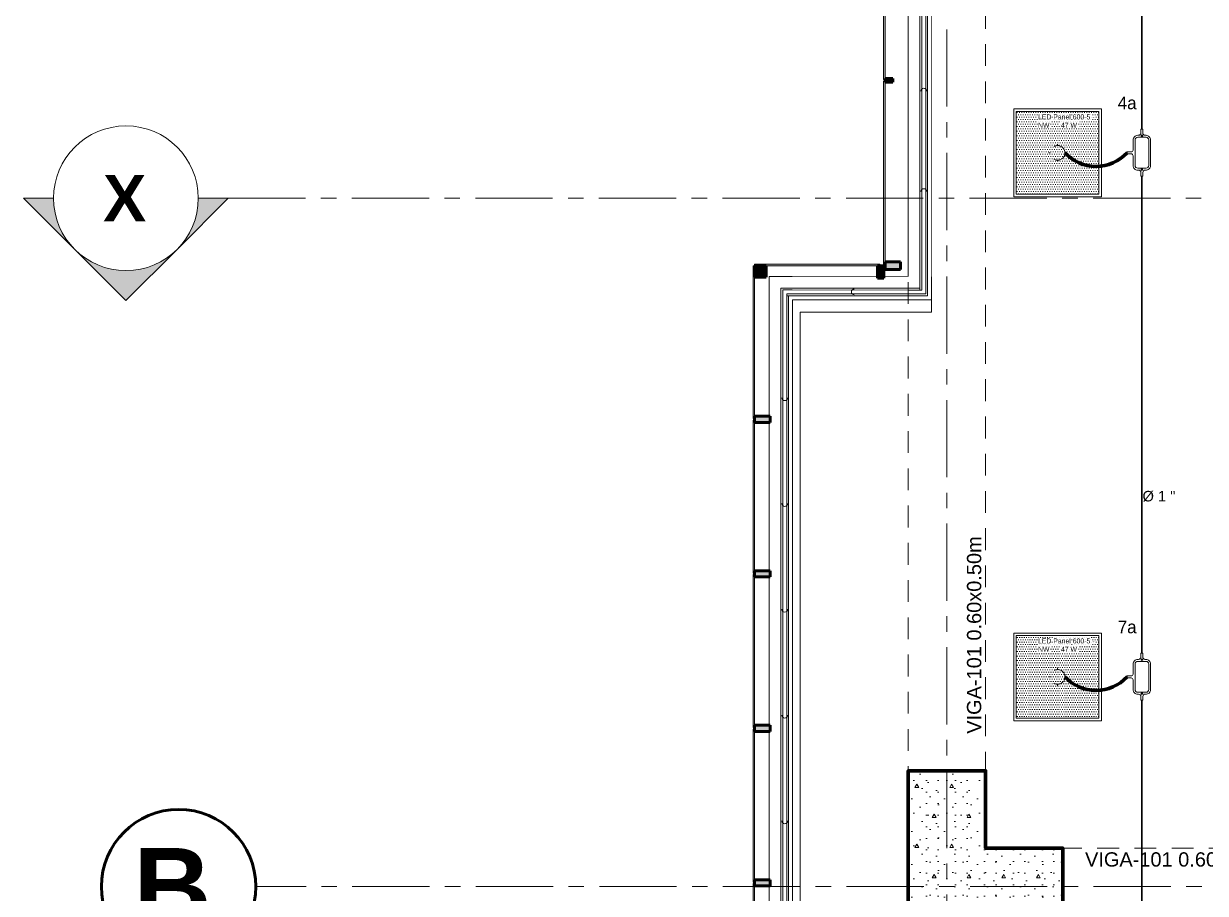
# Model space of a CAD drawing. Header units: inches. Extents: x -38 to 5698, y -33 to 92.
# Drawn here: x 373.34 to 380.99, y 29.91 to 35.54 of the extents above; entities that cross this region are included whole.
import ezdxf
from ezdxf.lldxf.tags import DXFTag

# ---------------------------------------------------------------- set-up
doc = ezdxf.new("R2010")
doc.units = ezdxf.units.IN
doc.header["$MEASUREMENT"] = 0
doc.set_wipeout_variables(frame=1)
for name, pattern in [('CONTINUA', [0]), ('DASHED', [0.75, 0.5, -0.25]), ('Hidden Line', [0.195611, 0.141111, -0.0545]), ('HIDDEN2', [0.1875, 0.125, -0.0625]), ('Punto & Raya', [0.65, 0.5, -0.075, 0, -0.075]), ('Wipeout_Contour', [1, 0, -1])]:
    doc.linetypes.add(name, pattern=pattern)
for name, color, linetype, lineweight in [('00_IE_Luminarias', 6, 'Continuous', 30), ('ALUMBRADO_CONDUIT', 30, 'CONDUIT1', 30), ('Bancas', 1, 'Continuous', 13), ('CABLEADO EXT.', 3, 'PVCSUBT', 30), ('Luminarias', 5, 'Continuous', 20), ('Simb_Alumbrado', 140, 'CONTINUA', 30)]:
    doc.layers.add(name, color=color, linetype=linetype, lineweight=lineweight)
for name, color, linetype in [('02 _ ARQ _ ALB _ Ejes Generales', 7, 'Continuous'), ('02 _ ARQ _ ALB _ Muros Interiores', 7, 'Continuous'), ('02 _ ARQ _ ZON _ Espacio.3D', 7, 'Continuous'), ('08 _ STR _ EXT _ 06 Columnas', 7, 'Continuous'), ('08 _ STR _ EXT _ 07 Losa Aligerada', 7, 'Continuous'), ('08 _ STR _ EXT _ 09 Vigas', 7, 'Continuous'), ('1TEXT', 8, 'Continuous'), ('Acabado - Muros', 7, 'Continuous'), ('Interior - Escaleras & Barandillas', 7, 'Continuous'), ('Marcador - Secciones', 251, 'Continuous'), ('Notas - Etiquetas', 251, 'Continuous')]:
    doc.layers.add(name, color=color, linetype=linetype)
doc.styles.add('Arial', font='arial.ttf')
doc.styles.add('Estilo_Generado_1', font='swisseb.ttf')
doc.styles.add('Estilo_Generado_4', font='swisse.ttf')
doc.styles.add('{18b73a54-fa43-428c-adcb-c1c7bbdf2c84}', font='Simplex.shx')
tags = doc.linetypes.add('CONDUIT1', pattern='A,1,-0.19772,["con",{18b73a54-fa43-428c-adcb-c1c7bbdf2c84},S=0.2,R=0,X=0,Y=-0.065594],-0.593642', length=1.791362).pattern_tags.tags
tags[6] = DXFTag(74, 10)
tags = doc.linetypes.add('PVCSUBT', pattern='A,0.6,-0.3,0.6,-0.075691,["PVC",Standard,S=0.2,R=0,X=0,Y=-0.093724],-0.621005', length=2.196696).pattern_tags.tags
tags[10] = DXFTag(74, 10)

# ---------------------------------------------------------------- blocks, each defined once
blk = doc.blocks.new('*U270')
at = {"layer": 'Luminarias', "linetype": 'DASHED', "lineweight": 0, "ltscale": 0.05}
blk.add_lwpolyline([(0, -0.0045), (0, 0.0045)], dxfattribs=at)
blk = doc.blocks.new('*U271')
at = {"color": 0, "linetype": 'ByBlock', "lineweight": -2, "transparency": 16777216}
for p, rotation in [((-0.05, 0), 90), ((0, -0.05), 180), ((0.05, 0), 269.9999999999999)]:
    blk.add_blockref('*U270', p, dxfattribs=dict(at, rotation=rotation))
blk.add_blockref('*U270', (0, 0.05), dxfattribs=at)
blk = doc.blocks.new('PANEL LED 50W')
at = {"layer": 'Luminarias'}
h = blk.add_hatch(dxfattribs=at)
h.set_pattern_fill('DOTS', color=4, scale=0.009097)
h.set_pattern_definition([(0, (0, -2e-14), (0.0072206, 0.01444116), [0, -0.01444116])])
h.paths.add_polyline_path([(-0.2574, -0.2574), (0.2574, -0.2574), (0.2574, 0.2574), (-0.2574, 0.2574)])
h.paths.add_polyline_path([(-0.1296, 0.0974), (0.1849, 0.0974), (0.1849, 0.2469), (-0.1296, 0.2469)], flags=24)
at = {"layer": 'Luminarias', "color": 4, "lineweight": 0}
for points in [[(-0.2729, 0.2729), (0.2729, 0.2729), (0.2729, -0.2729), (-0.2729, -0.2729)], [(-0.2574, -0.2574), (0.2574, -0.2574), (0.2574, 0.2574), (-0.2574, 0.2574)]]:
    blk.add_lwpolyline(points, close=True, dxfattribs=at)
at = {"layer": 'Luminarias', "color": 4, "linetype": 'DASHED', "lineweight": 0, "ltscale": 0.01}
blk.add_circle((0, 0), 0.0455, dxfattribs=at)
at = {"color": 4}
blk.add_blockref('*U271', (0, 0), dxfattribs=at)
at = {"layer": 'Luminarias', "color": 4, "insert": (-0.1218, 0.2392), "char_height": 0.030929, "width": 0.382855, "attachment_point": 1}
blk.add_mtext('{\\Ftxt|c0;LED Panel 600-5 - NW      47 W}', dxfattribs=at)
blk = doc.blocks.new('lumin 47')
at = {"layer": 'ALUMBRADO_CONDUIT', "xscale": 1.041283452965173, "yscale": 1.041283452965173, "zscale": 1.041283452965173}
blk.add_blockref('PANEL LED 50W', (-76.251, 24.2433), dxfattribs=at)
blk = doc.blocks.new('oval t')
at = {"layer": 'Simb_Alumbrado', "lineweight": 13}
blk.add_lwpolyline([(0.0141, 0.0102, -0.414214), (0.0041, 0.0202), (0.0041, 0.0416), (-0.0056, 0.0416), (-0.0056, 0.0202, -0.414214), (-0.0156, 0.0102), (-0.0659, 0.0102, 0.414214), (-0.0899, -0.0138), (-0.0899, -0.0183, -0.414214), (-0.1019, -0.0303), (-0.1213, -0.0303), (-0.1213, -0.04), (-0.1016, -0.04, -0.451917), (-0.0897, -0.0535, 0.451917), (-0.0659, -0.0805), (0.0659, -0.0805, 0.414214), (0.0899, -0.0566), (0.0899, -0.0512, -0.398753), (0.1019, -0.0401), (0.1213, -0.0401), (0.1213, -0.0304), (0.1019, -0.0304, -0.368669), (0.0899, -0.0176), (0.0899, -0.0138, 0.414214), (0.0659, 0.0102), (0.0141, 0.0102)], format="xyb", dxfattribs=at)
blk.add_lwpolyline([(-0.0659, 0), (0.0659, 0, -0.414214), (0.0797, -0.0138), (0.0797, -0.0566, -0.414214), (0.0659, -0.0703), (-0.0659, -0.0703, -0.414214), (-0.0797, -0.0566), (-0.0797, -0.0138, -0.414214)], format="xyb", close=True, dxfattribs=at)
for points in [[(-0.0911, -0.0352), (-0.0828, -0.0352)], [(-0.0869, -0.031), (-0.0869, -0.0394)], [(0.0837, -0.0352), (0.0921, -0.0352)], [(0.0879, -0.031), (0.0879, -0.0394)]]:
    blk.add_lwpolyline(points, dxfattribs=at)
for centre in [(-0.0869, -0.0352), (0.0879, -0.0352)]:
    blk.add_circle(centre, 0.00419, dxfattribs=at)

msp = doc.modelspace()

# ---------------------------------------------------------------- hatches: boundary and pattern name
at = {"layer": '08 _ STR _ EXT _ 06 Columnas', "linetype": 'Continuous', "lineweight": 9}
h = msp.add_hatch(dxfattribs=at)
h.set_pattern_fill('HORMIGÓN_EN_MASA_0002', style=0, pattern_type=2)
h.set_pattern_definition([(0, (370.00005, 6e-09), (0, 0.3897114), [0.024375, -0.200625]), (0, (370.11255, 0.19486), (0, 0.3897114), [0.024375, -0.200625]), (60, (370.00005, 6e-09), (-0.3375, 0.1948557), [0.024375, -0.200625]), (60, (370.22505, 6e-09), (-0.3375, 0.1948557), [0.024375, -0.200625]), (120, (370.02442, 6e-09), (0.3375, 0.1948557), [0.024375, -0.200625]), (120, (370.24942, 6e-09), (0.3375, 0.1948557), [0.024375, -0.200625]), (0, (370.00005, 0.0375), (0, 0.075), [0, -0.075, 0, -0.1125]), (45, (370.03755, 0.0375), (-0.053033, 0.053033), [0, -0.05625, 0, -0.09375])])
h.paths.add_polyline_path([(380.07, 29.7), (380.07, 30.2), (379.57, 30.2), (379.57, 30.7), (379.07, 30.7), (379.07, 29.7)])
at = {"layer": 'Acabado - Muros', "linetype": 'Continuous', "lineweight": 9}
for points in [[(378.91, 36.365), (378.91, 35.175), (378.92, 35.175), (378.92, 36.365)], [(378.91, 35.165), (378.91, 33.975), (378.92, 33.975), (378.92, 35.165)], [(378.8857, 33.98), (378.075, 33.98), (378.075, 33.97), (378.8857, 33.97)], [(378.065, 33.97), (378.065, 32.98), (378.075, 32.98), (378.075, 33.97)], [(378.065, 32.97), (378.065, 31.98), (378.075, 31.98), (378.075, 32.97)], [(378.065, 31.97), (378.065, 30.98), (378.075, 30.98), (378.075, 31.97)], [(378.065, 30.97), (378.065, 29.98), (378.075, 29.98), (378.075, 30.97)], [(378.065, 29.97), (378.065, 28.98), (378.075, 28.98), (378.075, 29.97)]]:
    msp.add_hatch(color=250, dxfattribs=at).paths.add_polyline_path(points)
at = {"layer": 'Acabado - Muros', "linetype": 'Continuous', "lineweight": 0}
for points in [[(378.97, 35.1825), (378.92, 35.1825), (378.92, 35.1575), (378.97, 35.1575)], [(379.02, 33.995), (378.92, 33.995), (378.92, 33.945), (379.02, 33.945)]]:
    msp.add_hatch(color=254, dxfattribs=at).paths.add_polyline_path(points)
at = {"layer": 'Marcador - Secciones', "linetype": 'Continuous', "lineweight": 13}
for points in [[(373.3417, 34.4067), (373.6729, 34.0755, -0.198912), (373.5357, 34.4067)], [(374.6667, 34.4067), (374.4726, 34.4067, -0.198912), (374.3354, 34.0755)], [(373.6729, 34.0755), (374.0042, 33.7442), (374.3354, 34.0755, -0.414214)]]:
    msp.add_hatch(color=7, dxfattribs=at).paths.add_polyline_path(points)

# ---------------------------------------------------------------- linework, layer by layer
at = {"layer": '02 _ ARQ _ ALB _ Ejes Generales', "color": 251, "linetype": 'Punto & Raya', "lineweight": 13}
msp.add_line((379.32, 45.9), (379.32, 2.05), dxfattribs=at)
at = {"layer": '02 _ ARQ _ ALB _ Ejes Generales', "color": 7, "linetype": 'Continuous', "lineweight": 60}
msp.add_circle((374.3454, 29.95), 0.5, dxfattribs=at)
at = {"layer": '02 _ ARQ _ ZON _ Espacio.3D', "color": 254, "linetype": 'Continuous', "lineweight": 0, "flags": 128}
for points in [[(390.02, 29.75), (393.07, 29.75), (393.07, 30.8002), (393.5201, 30.8001), (393.5201, 39), (393.07, 39), (393.07, 39.4), (392.67, 39.4), (392.67, 39.7678), (386.9699, 39.7678), (386.9699, 39.4), (386.57, 39.4), (386.5699, 39), (386.0699, 39), (386.0699, 39.9), (381.27, 39.9), (381.2701, 39.4), (379.57, 39.4), (379.57, 37.7), (379.22, 37.7), (379.22, 33.67), (378.37, 33.67), (378.37, 29.7)], [(379.07, 29.7), (379.07, 30.7), (379.57, 30.7), (379.57, 30.2), (380.07, 30.2), (380.07, 29.7), (386.07, 29.7), (386.07, 31.0002), (386.57, 31.0001), (386.57, 30.2), (386.97, 30.1999), (386.97, 29.7), (390.02, 29.7)]]:
    msp.add_lwpolyline(points, dxfattribs=at)
at = {"layer": '08 _ STR _ EXT _ 06 Columnas', "color": 7, "linetype": 'Continuous', "lineweight": 80, "flags": 128}
msp.add_lwpolyline([(380.07, 29.7), (379.07, 29.7), (379.07, 30.7), (379.57, 30.7), (379.57, 30.2), (380.07, 30.2)], close=True, dxfattribs=at)
at = {"layer": '08 _ STR _ EXT _ 07 Losa Aligerada', "color": 254, "linetype": 'Continuous', "lineweight": 18, "flags": 128}
msp.add_lwpolyline([(401.2188, 39.9), (396.1353, 39.9), (396.1353, 40.6), (396.4817, 40.6), (396.4817, 40.8), (393.57, 40.8), (393.57, 39.9), (392.5701, 39.9), (392.5701, 43), (387.0701, 43), (387.0701, 39.9), (386.0699, 39.9), (386.0699, 40.8), (381.1201, 40.8), (381.1201, 40.95), (378.0201, 40.95), (378.0201, 37.85), (379.07, 37.85), (379.07, 33.82), (378.17, 33.82), (378.17, 6.3)], dxfattribs=at)
at = {"layer": '08 _ STR _ EXT _ 09 Vigas', "color": 251, "linetype": 'Hidden Line', "lineweight": 13}
for q in [(379.57, 39.4), (386.07, 30.2)]:
    msp.add_line((379.57, 30.2), q, dxfattribs=at)
at = {"layer": 'Acabado - Muros', "color": 7, "linetype": 'Continuous', "lineweight": 60}
for p, q in [((378.92, 35.1825), (378.92, 35.1575)), ((378.97, 35.1825), (378.92, 35.1825)), ((378.97, 35.1575), (378.92, 35.1575)), ((378.97, 35.1825), (378.97, 35.1575)), ((378.92, 33.995), (378.92, 33.945)), ((379.02, 33.995), (378.92, 33.995)), ((379.02, 33.995), (379.02, 33.945)), ((378.075, 33.97), (378.075, 33.895)), ((378.15, 33.97), (378.075, 33.97)), ((378.9107, 33.97), (378.8707, 33.97)), ((379.02, 33.945), (378.92, 33.945)), ((378.075, 32.995), (378.075, 32.955)), ((378.075, 31.995), (378.075, 31.955)), ((378.075, 30.995), (378.075, 30.955)), ((378.075, 29.995), (378.075, 29.955))]:
    msp.add_line(p, q, dxfattribs=at)
at = {"layer": 'Acabado - Muros', "color": 7, "linetype": 'Continuous', "lineweight": 13, "flags": 128}
for points in [[(378.91, 36.365), (378.92, 36.365), (378.92, 35.175), (378.91, 35.175)], [(378.91, 35.165), (378.92, 35.165), (378.92, 33.975), (378.91, 33.975)], [(378.065, 32.97), (378.075, 32.97), (378.075, 31.98), (378.065, 31.98)], [(378.065, 31.97), (378.075, 31.97), (378.075, 30.98), (378.065, 30.98)], [(378.065, 30.97), (378.075, 30.97), (378.075, 29.98), (378.065, 29.98)], [(378.065, 29.97), (378.075, 29.97), (378.075, 28.98), (378.065, 28.98)]]:
    msp.add_lwpolyline(points, close=True, dxfattribs=at)
for points in [[(378.075, 33.98), (378.075, 32.98), (378.065, 32.98), (378.065, 33.97)], [(378.075, 33.98), (378.8857, 33.98), (378.8857, 33.97)], [(378.065, 33.97), (378.8857, 33.97)]]:
    msp.add_lwpolyline(points, dxfattribs=at)
at = {"layer": 'ALUMBRADO_CONDUIT', "color": 30, "lineweight": 30, "ltscale": 0.4, "true_color": 0xf26722}
for p, q in [((380.5802, 37.9922), (380.5824, 34.8534)), ((380.5824, 34.5492), (380.5824, 31.4608))]:
    msp.add_line(p, q, dxfattribs=at)
msp.add_lwpolyline([(380.5823, 31.1566), (380.5823, 29.6658, 0.414214), (380.7823, 29.4658), (382.3284, 29.4651)], format="xyb", dxfattribs=at)
at = {"layer": 'CABLEADO EXT.', "color": 3, "lineweight": 80}
for centre in [(380.2851, 34.8876), (380.2851, 31.4949)]:
    msp.add_arc(centre, 0.2747, 222.972, 317.028, dxfattribs=at)
at = {"layer": 'Marcador - Secciones', "color": 7, "linetype": 'Continuous', "lineweight": 13, "flags": 128}
for points in [[(373.6729, 34.0755), (373.3417, 34.4067), (373.5357, 34.4067, 0.198912)], [(374.3354, 34.0755), (374.6667, 34.4067), (374.4726, 34.4067, -0.198912)]]:
    msp.add_lwpolyline(points, format="xyb", dxfattribs=at)
msp.add_lwpolyline([(374.3354, 34.0755), (374.0042, 33.7442), (373.6729, 34.0755)], dxfattribs=at)
at = {"layer": 'Marcador - Secciones', "color": 7, "linetype": 'Continuous', "lineweight": 13}
msp.add_circle((374.0042, 34.4067), 0.4685, dxfattribs=at)

# ---------------------------------------------------------------- block references
for p in [(456.2876, 10.4571), (456.2876, 7.0644)]:
    msp.add_blockref('lumin 47', p)
at = {"layer": 'Bancas', "color": 252, "true_color": 0x939598, "xscale": 1.253906979044094, "yscale": 1.253906979044094, "zscale": 1.253906979044094, "rotation": 89.99999999999999}
for p in [(380.5382, 34.7013), (380.5382, 31.3087)]:
    msp.add_blockref('oval t', p, dxfattribs=at)

# ---------------------------------------------------------------- texts
at = {"layer": '00_IE_Luminarias', "color": 6, "linetype": 'HIDDEN2'}
for s, p in [('4a', (380.4261, 34.983)), ('7a', (380.4261, 31.5903))]:
    msp.add_text(s, height=0.08174, dxfattribs=at).set_placement(p)
at = {"layer": '02 _ ARQ _ ALB _ Ejes Generales', "color": 7, "lineweight": 30, "insert": (374.0529, 30.2), "char_height": 0.5, "attachment_point": 1, "style": 'Estilo_Generado_1'}
msp.add_mtext('\\A1;{\\pql;\\pt0;\\fSwis721 Ex BT|b1|i0|c0|p34;B}', dxfattribs=at)
at = {"layer": '1TEXT', "color": 50, "linetype": 'Continuous', "style": 'Arial'}
msp.add_text('%%C 1 "', height=0.06788, rotation=0, dxfattribs=at).set_placement((380.5866, 32.444))
at = {"layer": 'Marcador - Secciones', "color": 5, "lineweight": 25, "insert": (373.8561, 34.2567), "char_height": 0.3, "attachment_point": 7, "style": 'Estilo_Generado_1'}
msp.add_mtext('\\A1;{\\pql;\\pt0;\\fSwis721 Ex BT|b1|i0|c0|p34;X}', dxfattribs=at)
at = {"layer": 'Notas - Etiquetas', "color": 8, "linetype": 'Continuous', "lineweight": 13, "insert": (379.5434, 30.9397), "char_height": 0.0925, "attachment_point": 7, "rotation": 90, "style": 'Estilo_Generado_4'}
msp.add_mtext('\\A1;{\\pql;\\fSwis721 Ex BT|b0|i0|c0|p34;VIGA-101\\fSwis721 Ex BT|b0|i0|c0|p34; \\fSwis721 Ex BT|b0|i0|c0|p34;0.60\\fSwis721 Ex BT|b0|i0|c0|p34;x\\fSwis721 Ex BT|b0|i0|c0|p34;0.50\\fSwis721 Ex BT|b0|i0|c0|p34;m}', dxfattribs=at)
at = {"layer": 'Notas - Etiquetas', "color": 8, "linetype": 'Continuous', "lineweight": 13, "insert": (380.2142, 30.1724), "char_height": 0.0925, "attachment_point": 1, "style": 'Estilo_Generado_4'}
msp.add_mtext('\\A1;{\\pql;\\fSwis721 Ex BT|b0|i0|c0|p34;VIGA-101\\fSwis721 Ex BT|b0|i0|c0|p34; \\fSwis721 Ex BT|b0|i0|c0|p34;0.60\\fSwis721 Ex BT|b0|i0|c0|p34;x\\fSwis721 Ex BT|b0|i0|c0|p34;0.50\\fSwis721 Ex BT|b0|i0|c0|p34;m}', dxfattribs=at)

# ---------------------------------------------------------------- next in the draw order: wipeouts: each hides what was drawn before it
at = {"color": 254, "linetype": 'Wipeout_Contour', "lineweight": 0, "ltscale": 9673.556567}
msp.add_wipeout([(378.32, 33.9), (378.17, 33.9), (378.32, 33.75)], dxfattribs=at).dxf.layer = '02 _ ARQ _ ALB _ Muros Interiores'

# ---------------------------------------------------------------- next in the draw order: wipeouts: each hides what was drawn before it
at = {"color": 254, "linetype": 'Wipeout_Contour', "lineweight": 0, "ltscale": 9674.394457}
msp.add_wipeout([(378.17, 33.75), (378.32, 33.75), (378.17, 33.9)], dxfattribs=at).dxf.layer = '02 _ ARQ _ ALB _ Muros Interiores'

# ---------------------------------------------------------------- next in the draw order: hatches: boundary and pattern name
at = {"layer": 'Acabado - Muros', "linetype": 'Continuous', "lineweight": 13}
msp.add_hatch(color=253, dxfattribs=at).paths.add_polyline_path([(378.15, 33.97), (378.075, 33.97), (378.075, 33.895), (378.15, 33.895)])

# ---------------------------------------------------------------- next in the draw order: linework, layer by layer
at = {"layer": '02 _ ARQ _ ALB _ Muros Interiores', "color": 7, "linetype": 'Continuous', "lineweight": 13, "flags": 128}
msp.add_lwpolyline([(378.17, 33.9), (379.07, 33.9)], dxfattribs=at)
at = {"layer": 'Acabado - Muros', "color": 7, "linetype": 'Continuous', "lineweight": 60}
for p, q in [((378.15, 33.97), (378.15, 33.895)), ((378.15, 33.895), (378.075, 33.895))]:
    msp.add_line(p, q, dxfattribs=at)
at = {"layer": 'Interior - Escaleras & Barandillas', "color": 161, "linetype": 'Continuous', "lineweight": 13}
msp.add_line((378.27, 33.8254), (378.245, 33.8254), dxfattribs=at)

# ---------------------------------------------------------------- next in the draw order: wipeouts: each hides what was drawn before it
at = {"color": 254, "linetype": 'Wipeout_Contour', "lineweight": 0, "ltscale": 12898.40339}
msp.add_wipeout([(378.17, 20.1393), (378.32, 20.1393), (378.32, 33.75), (378.17, 33.75)], dxfattribs=at).dxf.layer = '02 _ ARQ _ ALB _ Muros Interiores'

# ---------------------------------------------------------------- next in the draw order: hatches: boundary and pattern name
at = {"layer": 'Acabado - Muros', "linetype": 'Continuous', "lineweight": 0}
for points in [[(378.175, 32.995), (378.075, 32.995), (378.075, 32.955), (378.175, 32.955)], [(378.175, 31.995), (378.075, 31.995), (378.075, 31.955), (378.175, 31.955)], [(378.175, 30.995), (378.075, 30.995), (378.075, 30.955), (378.175, 30.955)], [(378.175, 29.995), (378.075, 29.995), (378.075, 29.955), (378.175, 29.955)]]:
    msp.add_hatch(color=254, dxfattribs=at).paths.add_polyline_path(points)

# ---------------------------------------------------------------- next in the draw order: linework, layer by layer
at = {"layer": '02 _ ARQ _ ALB _ Ejes Generales', "color": 251, "linetype": 'Punto & Raya', "lineweight": 13}
msp.add_line((425.57, 29.95), (374.8454, 29.95), dxfattribs=at)
at = {"layer": '02 _ ARQ _ ALB _ Muros Interiores', "color": 7, "linetype": 'Continuous', "lineweight": 13, "flags": 128}
msp.add_lwpolyline([(378.17, 33.9), (378.17, 20.1393)], dxfattribs=at)
at = {"layer": 'Acabado - Muros', "color": 7, "linetype": 'Continuous', "lineweight": 60}
for p, q in [((378.175, 32.995), (378.075, 32.995)), ((378.175, 32.995), (378.175, 32.955)), ((378.175, 32.955), (378.075, 32.955)), ((378.175, 31.995), (378.075, 31.995)), ((378.175, 31.995), (378.175, 31.955)), ((378.175, 31.955), (378.075, 31.955)), ((378.175, 30.995), (378.075, 30.995)), ((378.175, 30.995), (378.175, 30.955)), ((378.175, 30.955), (378.075, 30.955)), ((378.175, 29.995), (378.075, 29.995)), ((378.175, 29.995), (378.175, 29.955)), ((378.175, 29.955), (378.075, 29.955))]:
    msp.add_line(p, q, dxfattribs=at)
at = {"layer": 'Interior - Escaleras & Barandillas', "color": 161, "linetype": 'Continuous', "lineweight": 13}
for p, q in [((378.245, 33.8254), (378.245, 33.7754)), ((378.245, 33.7754), (378.245, 6.4125)), ((378.2575, 33.8129), (378.2575, 6.3875))]:
    msp.add_line(p, q, dxfattribs=at)
at = {"layer": 'Interior - Escaleras & Barandillas', "color": 161, "linetype": 'Continuous', "lineweight": 13, "flags": 128}
for points in [[(378.2513, 33.1154, 1), (378.2888, 33.1154)], [(378.2513, 32.4304, 1), (378.2888, 32.4304)], [(378.2513, 31.7454, 1), (378.2888, 31.7454)], [(378.2513, 31.0604, 1), (378.2888, 31.0604)], [(378.2513, 30.3754, 1), (378.2888, 30.3754)]]:
    msp.add_lwpolyline(points, format="xyb", dxfattribs=at)

# ---------------------------------------------------------------- next in the draw order: wipeouts: each hides what was drawn before it
at = {"color": 254, "linetype": 'Wipeout_Contour', "lineweight": 0, "ltscale": 9676.256486}
msp.add_wipeout([(379.22, 33.9), (379.07, 33.9), (379.22, 33.75)], dxfattribs=at).dxf.layer = '02 _ ARQ _ ALB _ Muros Interiores'

# ---------------------------------------------------------------- next in the draw order: wipeouts: each hides what was drawn before it
at = {"color": 254, "linetype": 'Wipeout_Contour', "lineweight": 0, "ltscale": 9677.094373}
msp.add_wipeout([(379.07, 33.9), (379.07, 33.75), (379.22, 33.75)], dxfattribs=at).dxf.layer = '02 _ ARQ _ ALB _ Muros Interiores'

# ---------------------------------------------------------------- next in the draw order: linework, layer by layer
at = {"layer": '02 _ ARQ _ ALB _ Muros Interiores', "color": 7, "linetype": 'Continuous', "lineweight": 13, "flags": 128}
msp.add_lwpolyline([(379.22, 33.75), (379.22, 37.7)], dxfattribs=at)
at = {"layer": 'Interior - Escaleras & Barandillas', "color": 161, "linetype": 'Continuous', "lineweight": 13}
for p, q in [((379.145, 33.8249), (379.12, 33.825)), ((379.145, 33.8124), (379.145, 33.8249)), ((379.12, 33.775), (379.145, 33.7749)), ((379.145, 33.7749), (379.195, 33.7749)), ((379.195, 33.7999), (379.195, 33.8124)), ((379.195, 33.7749), (379.195, 33.7999))]:
    msp.add_line(p, q, dxfattribs=at)

# ---------------------------------------------------------------- next in the draw order: wipeouts: each hides what was drawn before it
at = {"color": 254, "linetype": 'Wipeout_Contour', "lineweight": 0, "ltscale": 12900.433976}
msp.add_wipeout([(378.32, 33.75), (379.07, 33.75), (379.07, 33.9), (378.32, 33.9)], dxfattribs=at).dxf.layer = '02 _ ARQ _ ALB _ Muros Interiores'

# ---------------------------------------------------------------- next in the draw order: hatches: boundary and pattern name
at = {"layer": 'Acabado - Muros', "linetype": 'Continuous', "lineweight": 0}
msp.add_hatch(color=254, dxfattribs=at).paths.add_polyline_path([(378.8707, 33.89), (378.9107, 33.89), (378.9107, 33.97), (378.8707, 33.97)])

# ---------------------------------------------------------------- next in the draw order: linework, layer by layer
at = {"layer": '02 _ ARQ _ ALB _ Muros Interiores', "color": 7, "linetype": 'Continuous', "lineweight": 13, "flags": 128}
for points in [[(378.32, 33.75), (379.22, 33.75)], [(378.32, 19.8507), (378.32, 33.75)]]:
    msp.add_lwpolyline(points, dxfattribs=at)
at = {"layer": 'Acabado - Muros', "color": 7, "linetype": 'Continuous', "lineweight": 60}
for p, q in [((378.8707, 33.97), (378.8707, 33.89)), ((378.9107, 33.97), (378.9107, 33.89)), ((378.9107, 33.89), (378.8707, 33.89))]:
    msp.add_line(p, q, dxfattribs=at)
at = {"layer": 'Interior - Escaleras & Barandillas', "color": 161, "linetype": 'Continuous', "lineweight": 13}
for p, q in [((378.2825, 33.8254), (378.27, 33.8254)), ((379.1075, 33.825), (378.2825, 33.8254)), ((379.12, 33.825), (379.1075, 33.825)), ((379.1575, 33.8124), (378.2575, 33.8129)), ((378.2825, 6.4125), (378.2825, 33.7879)), ((378.2825, 33.7879), (379.1825, 33.7874)), ((378.295, 33.7754), (378.2825, 33.7754)), ((378.2825, 33.7754), (379.1075, 33.775)), ((378.295, 6.4125), (378.295, 33.7754)), ((379.1075, 33.775), (379.12, 33.775))]:
    msp.add_line(p, q, dxfattribs=at)
at = {"layer": 'Interior - Escaleras & Barandillas', "color": 161, "linetype": 'Continuous', "lineweight": 13, "flags": 128}
msp.add_lwpolyline([(378.72, 33.8189, 1), (378.72, 33.7814)], format="xyb", dxfattribs=at)

# ---------------------------------------------------------------- next in the draw order: wipeouts: each hides what was drawn before it
at = {"color": 254, "linetype": 'Wipeout_Contour', "lineweight": 0, "ltscale": 12902.321376}
msp.add_wipeout([(379.22, 33.9), (379.22, 37.7), (379.07, 37.7), (379.07, 33.9)], dxfattribs=at).dxf.layer = '02 _ ARQ _ ALB _ Muros Interiores'

# ---------------------------------------------------------------- next in the draw order: linework, layer by layer
at = {"layer": '02 _ ARQ _ ALB _ Muros Interiores', "color": 7, "linetype": 'Continuous', "lineweight": 13, "flags": 128}
msp.add_lwpolyline([(379.07, 37.7), (379.07, 33.9)], dxfattribs=at)
at = {"layer": '08 _ STR _ EXT _ 09 Vigas', "color": 251, "linetype": 'Hidden Line', "lineweight": 13}
msp.add_line((379.07, 7.2), (379.07, 39.9), dxfattribs=at)
at = {"layer": 'Interior - Escaleras & Barandillas', "color": 161, "linetype": 'Continuous', "lineweight": 13}
for p, q in [((379.145, 37.7), (379.145, 33.8124)), ((379.1575, 37.7), (379.1575, 33.8124)), ((379.1825, 33.7874), (379.1825, 37.7)), ((379.195, 33.8124), (379.195, 37.7))]:
    msp.add_line(p, q, dxfattribs=at)
at = {"layer": 'Interior - Escaleras & Barandillas', "color": 161, "linetype": 'Continuous', "lineweight": 13, "flags": 128}
for points in [[(379.1888, 35.0999, 1), (379.1513, 35.0999, 1)], [(379.1888, 34.4499, 1), (379.1513, 34.4499, 1)]]:
    msp.add_lwpolyline(points, format="xyb", dxfattribs=at)
at = {"layer": 'Marcador - Secciones', "color": 251, "linetype": 'Punto & Raya', "lineweight": 13}
msp.add_line((374.6667, 34.4067), (425.9403, 34.4067), dxfattribs=at)

doc.saveas('drawing.dxf')
